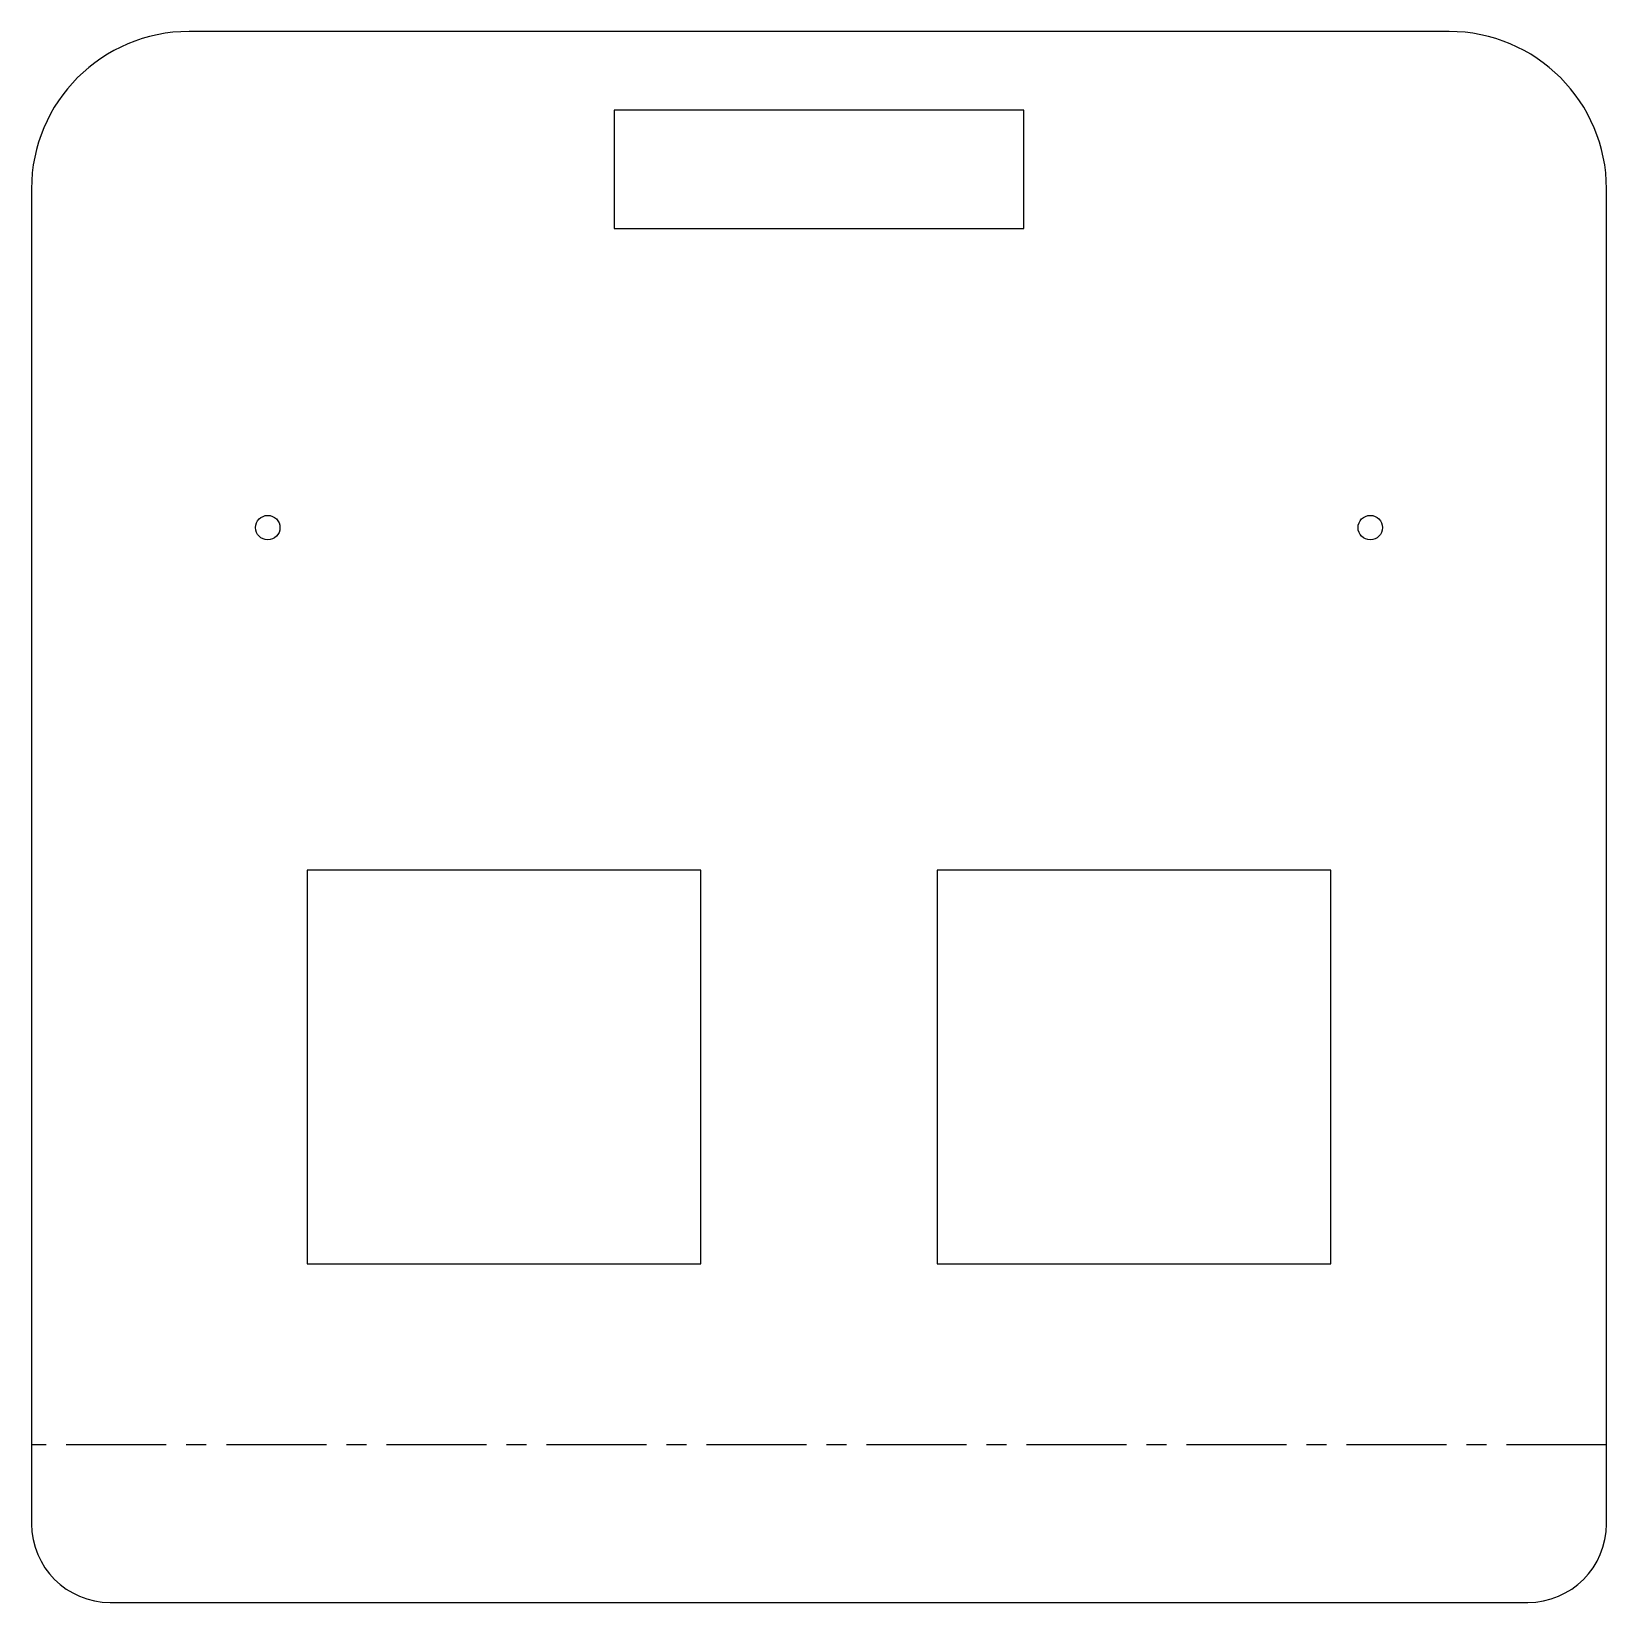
# Model space of a CAD drawing. Header units: millimetres. Extents: x -100 to 100, y -109 to 90.
import ezdxf

# ---------------------------------------------------------------- set-up
doc = ezdxf.new("R2010")
doc.units = ezdxf.units.MM
doc.linetypes.add('CENTERX2', pattern=[20.32, 12.7, -2.54, 2.54, -2.54])

msp = doc.modelspace()

# ---------------------------------------------------------------- linework, layer by layer
at = {"color": 7, "linetype": 'Continuous', "lineweight": 25}
for p, q in [((80.42, 90.13), (-79.58, 90.13)), ((26.42, 80.13), (-25.58, 80.13)), ((-25.58, 80.13), (-25.58, 65.13)), ((26.42, 65.13), (26.42, 80.13)), ((-99.58, 70.13), (-99.58, -99.37)), ((100.42, -99.37), (100.42, 70.13)), ((-25.58, 65.13), (26.42, 65.13)), ((-14.58, -16.37), (-64.58, -16.37)), ((-64.58, -16.37), (-64.58, -66.37)), ((-14.58, -66.37), (-14.58, -16.37)), ((65.42, -16.37), (15.42, -16.37)), ((15.42, -16.37), (15.42, -66.37)), ((65.42, -66.37), (65.42, -16.37)), ((-64.58, -66.37), (-14.58, -66.37)), ((15.42, -66.37), (65.42, -66.37)), ((-89.58, -109.37), (90.42, -109.37))]:
    msp.add_line(p, q, dxfattribs=at)
at = {"color": 7, "linetype": 'CENTERX2'}
msp.add_line((100.42, -89.37), (-99.58, -89.37), dxfattribs=at)
at = {"color": 7, "linetype": 'Continuous', "lineweight": 25}
for centre in [(-69.58, 27.13), (70.42, 27.13)]:
    msp.add_circle(centre, 1.55, dxfattribs=at)
for centre, radius, start, end in [((-79.58, 70.13), 20, 90, 180), ((80.42, 70.13), 20, 0, 90), ((-89.58, -99.37), 10, 180, 270), ((90.42, -99.37), 10, 270, 0)]:
    msp.add_arc(centre, radius, start, end, dxfattribs=at)

doc.saveas('drawing.dxf')
